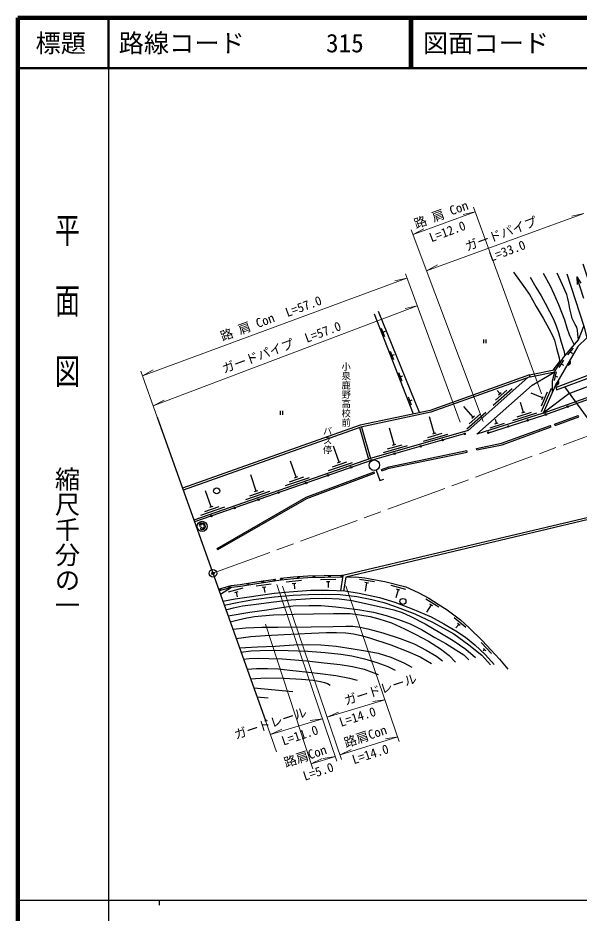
# Model space of a CAD drawing. Units: millimetres at full size, sheet at 1:1000; details may follow other scales. Extents: x 40000 to 680000, y 20000 to 380000.
# Drawn here: x 40000 to 151354, y 202409 to 380000 of the extents above; entities that cross this region are included whole.
import ezdxf
from ezdxf.enums import TextEntityAlignment as Align

# ---------------------------------------------------------------- set-up
doc = ezdxf.new("R2010")
doc.units = ezdxf.units.MM
doc.header["$LTSCALE"] = 1000
doc.header["$PDMODE"] = 32
doc.header["$PDSIZE"] = 500
doc.linetypes.add('CHAIN', pattern=[18.5, 12, -1.5, 3.5, -1.5])
for name, color, linetype, lineweight in [('M-BGD', 7, 'Continuous', 25), ('M-BMK', 2, 'CHAIN', 13), ('M-BMK-OTRS', 5, 'Continuous', 25), ('M-BMK-SRVR', 3, 'Continuous', 25), ('M-STR-HTXT', 7, 'Continuous', 13), ('M-TTL', 2, 'Continuous', 140), ('M-TTL-BAND', 7, 'Continuous', 25), ('M-TTL-LINE', 7, 'Continuous', 50)]:
    doc.layers.add(name, color=color, linetype=linetype, lineweight=lineweight)
for name, color, linetype in [('M-BMK-HTXT', 7, 'Continuous'), ('M-OTRS', 6, 'Continuous'), ('M-TTL-TXT', 7, 'Continuous')]:
    doc.layers.add(name, color=color, linetype=linetype)
doc.styles.add('@ＭＳ ゴシック', font='')
doc.styles.add('ＭＳ ゴシック', font='')
doc.styles.get('@ＭＳ ゴシック').set_extended_font_data('@MS Gothic')
doc.styles.get('ＭＳ ゴシック').set_extended_font_data('MS Gothic')

msp = doc.modelspace()

# ---------------------------------------------------------------- hatches: boundary and pattern name
at = {"layer": 'M-BGD'}
for points in [[(149485, 312011, -0.82183), (148986, 311154)], [(147172, 308039, -0.82183), (146673, 307183)], [(88452, 268151, -1), (88752, 268151, -0.41421), (88602, 268001, -0.41421)], [(90811, 268508, -1), (91111, 268508, -0.41421), (90961, 268358, -0.41421)], [(92126, 268705, -1), (92426, 268705, -0.41421), (92276, 268555, -0.41421)], [(95516, 269048, -1), (95816, 269048, -0.41421), (95666, 268898, -0.41421)], [(98590, 269180, -1), (98890, 269180, -0.41421), (98740, 269030, -0.41421)], [(101672, 269258, -1), (101972, 269258, -0.41421), (101822, 269108, -0.41421)], [(104107, 269298, -1), (104407, 269298, -0.41421), (104257, 269148, -0.41421)], [(79907, 266617, -1), (80207, 266617, -0.41421), (80057, 266467, -0.41421)], [(81784, 267113, -1), (82084, 267113, -0.41421), (81934, 266963, -0.41421)], [(85483, 267706, -1), (85783, 267706, -0.41421), (85633, 267556, -0.41421)]]:
    msp.add_hatch(color=256, dxfattribs=at).paths.add_polyline_path(points)

# ---------------------------------------------------------------- linework, layer by layer
for p, q in [((150916, 328605), (150992, 327107)), ((152299, 324323), (150916, 328605)), ((150916, 328605), (151731, 327345)), ((119705, 301697), (111540, 321725)), ((110664, 321308), (118457, 301431)), ((112084, 318456), (112723, 316826)), ((112404, 317641), (112928, 317846)), ((132360, 316228), (132360, 315445)), ((132827, 316228), (132827, 315445)), ((150172, 314483), (149048, 313141)), ((113883, 313867), (114522, 312238)), ((114203, 313052), (114727, 313258)), ((149610, 313812), (150041, 313450)), ((146235, 310139), (147510, 311823)), ((148264, 312117), (147334, 310634)), ((147799, 311375), (148276, 311077)), ((149485, 312011), (148986, 311154)), ((115545, 309631), (116183, 308001)), ((115864, 308816), (116388, 309021)), ((141524, 309196), (146757, 310243)), ((141631, 308810), (141524, 309196)), ((141631, 308810), (146537, 309791)), ((146820, 309762), (146396, 308064)), ((146608, 308913), (147153, 308777)), ((147172, 308039), (146673, 307183)), ((134335, 303144), (138070, 306468)), ((134783, 304145), (137024, 306139)), ((135604, 305478), (135069, 306079)), ((135343, 305245), (135865, 305711)), ((144080, 304598), (141860, 305557)), ((143898, 303043), (145087, 305797)), ((143914, 301946), (145897, 306536)), ((148431, 306806), (163930, 285665)), ((117418, 304852), (118057, 303223)), ((117737, 304037), (118261, 304243)), ((143941, 304277), (144218, 304919)), ((92042, 302052), (92042, 301269)), ((92509, 302052), (92509, 301269)), ((130351, 300802), (128458, 302929)), ((140340, 301746), (139731, 303677)), ((122607, 297603), (121686, 300850)), ((129082, 298468), (132816, 301792)), ((129529, 299469), (131770, 301463)), ((130089, 300569), (130612, 301035)), ((134978, 299581), (134747, 300313)), ((138227, 300135), (142995, 301640)), ((139045, 300865), (141906, 301768)), ((140007, 301641), (140674, 301851)), ((146485, 299434), (151176, 301137)), ((146588, 299152), (151279, 300855)), ((151279, 300855), (151176, 301137)), ((107796, 298710), (109553, 292456)), ((108179, 298825), (109931, 292588)), ((114676, 295354), (113755, 298601)), ((133683, 298701), (136544, 299604)), ((134644, 299476), (135312, 299687)), ((145782, 298848), (145680, 299130)), ((146588, 299152), (146485, 299434)), ((120479, 296064), (125289, 297428)), ((121318, 296770), (124204, 297588)), ((122301, 297517), (122975, 297708)), ((103725, 291855), (102614, 295042)), ((112517, 293806), (117327, 295170)), ((113356, 294511), (116242, 295330)), ((114339, 295258), (115013, 295449)), ((129142, 293873), (129081, 294166)), ((131043, 294290), (130983, 294583)), ((95185, 288879), (94075, 292066)), ((101660, 290182), (106382, 291828)), ((102456, 290936), (105289, 291924)), ((103394, 291740), (104055, 291970)), ((110767, 289698), (110662, 289979)), ((111070, 290264), (111792, 288212)), ((112241, 290154), (112144, 290438)), ((87305, 286133), (86194, 289320)), ((93121, 287207), (97842, 288852)), ((93917, 287961), (96750, 288948)), ((94855, 288764), (95516, 288995)), ((111792, 288212), (112631, 288508)), ((78361, 283017), (77250, 286204)), ((85240, 284461), (89962, 286106)), ((86036, 285215), (88869, 286202)), ((86974, 286018), (87635, 286248)), ((76319, 281352), (81041, 282997)), ((77115, 282106), (79948, 283093)), ((78053, 282910), (78714, 283140)), ((79661, 274510), (79511, 274770)), ((96242, 268365), (93255, 268087)), ((103055, 268578), (100055, 268530)), ((110744, 268117), (107786, 268618)), ((82401, 266978), (80184, 265638)), ((84621, 266864), (81721, 266098)), ((90236, 267693), (87270, 267240)), ((89167, 267074), (88475, 266969)), ((88821, 267022), (88975, 266011)), ((95139, 267810), (94442, 267745)), ((94790, 267778), (94884, 266765)), ((101912, 268109), (101212, 268098)), ((101562, 268104), (101580, 266979)), ((109535, 267866), (108845, 267982)), ((109190, 267924), (108909, 266260)), ((116998, 266627), (114093, 267378)), ((115433, 266567), (115011, 264933)), ((115772, 266479), (115094, 266654)), ((83624, 266135), (82947, 265957)), ((83286, 266046), (83517, 265171)), ((123515, 263120), (120973, 264714)), ((122005, 263536), (121108, 262107)), ((122301, 263350), (121708, 263722)), ((128909, 259063), (126590, 260966)), ((127464, 259667), (126905, 258985)), ((127734, 259445), (127193, 259889)), ((133946, 253877), (131893, 256064)), ((132591, 254663), (132351, 254437)), ((132831, 254407), (132352, 254918)), ((86805, 247094), (94570, 246349)), ((87436, 245326), (89661, 245081))]:
    msp.add_line(p, q, dxfattribs=at)
for points in [[(152067, 331197), (155065, 322328), (157388, 317557), (155798, 312886), (153731, 309291), (146775, 306692)], [(138318, 329583), (140378, 326697), (141506, 325156), (142112, 324078), (142854, 322744), (144192, 320409), (145323, 318411), (146171, 316864), (146462, 316052), (146862, 314490), (147379, 312587), (147561, 311525)], [(141630, 328570), (142794, 326553), (143800, 324845), (144635, 323397), (145512, 321785), (146269, 320233), (146818, 318883), (147249, 317592), (147824, 315694), (148294, 313998), (148522, 312950)], [(150405, 315194), (149867, 316265), (149462, 317104), (149011, 318456), (148492, 320055), (147911, 321579), (147325, 323094), (146399, 325227), (145679, 326767), (144281, 329318)], [(148912, 329227), (152320, 318836), (152880, 316500), (151102, 314787), (146648, 307139), (146902, 306245), (153703, 308742)], [(151205, 316137), (151129, 317260), (151026, 318067), (150882, 318631), (150586, 319177), (150257, 319834), (150007, 320387), (149837, 320938), (149508, 322315), (149311, 323466), (149125, 324367), (148891, 325143), (148620, 325886), (147787, 327653), (146990, 329365)], [(146092, 305852), (146086, 307987), (146580, 309961), (148255, 312631), (150023, 314742), (151205, 316137), (152320, 318836)], [(160254, 313411), (159504, 309331), (149330, 305437), (144238, 301561), (165181, 309076)], [(141524, 309196), (121807, 302147), (107923, 299180), (72660, 286712)], [(146648, 307139), (144238, 301561), (131063, 297402), (142012, 307162), (146537, 309791)], [(141631, 308810), (121917, 301761), (108032, 298794), (72794, 286335)], [(141207, 308658), (129364, 298117), (110185, 292677), (74918, 280387)], [(133164, 297645), (144366, 301182), (164322, 308342)], [(130983, 294583), (135977, 295612), (145680, 299130)], [(131043, 294290), (136059, 295323), (145782, 298848)], [(128803, 297542), (110306, 292295), (75052, 280011)], [(112144, 290438), (113607, 290938), (129081, 294166)], [(112241, 290154), (113687, 290648), (129142, 293873)], [(79511, 274770), (97224, 284952), (110662, 289979)], [(79661, 274510), (97352, 284679), (110767, 289698)], [(164999, 283688), (104488, 269360), (104024, 266373)], [(165163, 283315), (105052, 269083), (104626, 266342)], [(79803, 266704), (82321, 267371), (84082, 267626), (87359, 268114), (91108, 268682)], [(104440, 269050), (100809, 268992), (97521, 268894), (94751, 268751), (92261, 268454), (90430, 268174), (87418, 267718), (84140, 267231), (82401, 266978), (79938, 266326)], [(92081, 268831), (94717, 269149), (97505, 269294), (100800, 269392), (104434, 269450)], [(105052, 269083), (106992, 269092), (108812, 268901), (110924, 268544), (112776, 268183), (116963, 267101), (119441, 265995), (121553, 264882), (123413, 263715), (125187, 262548), (127806, 260567), (129531, 259020), (132159, 256439), (133821, 254668), (135564, 252766), (137202, 250772)], [(80659, 264307), (83136, 264734), (85900, 265164), (88162, 265499), (90830, 265846), (93809, 266145), (98148, 266481), (101646, 266498), (104858, 266329), (107717, 265909), (111733, 265047), (114772, 264068), (118217, 262751), (121981, 261172), (124535, 259805), (126891, 258423), (128841, 257147), (130688, 255637), (132794, 253669), (134488, 251748)], [(80937, 263527), (83829, 264106), (86722, 264599), (90903, 265138), (94594, 265474), (97671, 265613), (100392, 265712), (103942, 265582), (107237, 265193), (110241, 264623), (112605, 264039), (114705, 263275), (118763, 261747), (122281, 260145), (126483, 257821), (129493, 255653), (132033, 253563), (133753, 251629)], [(81282, 262563), (82758, 262992), (84580, 263382), (87282, 263708), (90763, 264160), (94232, 264587), (97999, 264818), (101040, 264882), (103728, 264743), (106340, 264390), (110147, 263536), (112859, 262991), (114620, 262573), (116257, 262048), (117839, 261319), (120839, 259773), (123724, 258047), (126360, 256481), (128871, 254772), (130767, 253147)], [(81714, 261351), (86005, 262086), (89361, 262584), (92331, 263012), (94636, 263344), (97797, 263416), (100149, 263404), (103060, 263178), (107425, 262648), (110566, 262087), (113065, 261460), (115523, 260672), (117822, 259817), (120096, 258687), (122754, 257112), (124920, 255883), (126923, 254650), (128494, 253619), (129470, 252637)], [(82130, 260188), (83684, 260561), (85457, 260959), (86944, 261218), (88381, 261386), (90705, 261564), (92979, 261653), (94845, 261723), (98669, 261797), (102602, 261847), (104468, 261867), (105941, 261812), (107876, 261595), (109881, 261247), (111596, 260789), (114134, 259993), (116699, 258789), (118977, 257681), (121479, 256326), (123851, 254846), (125577, 253501), (126820, 252222)], [(82657, 258712), (85202, 259006), (88402, 259119), (91603, 259129), (98177, 259168), (102556, 259288), (105090, 259354), (106487, 259299), (107888, 259122), (109445, 258796), (112395, 258024), (115823, 256914), (118622, 255802), (121022, 254548), (123042, 253364), (124281, 252465)], [(83302, 256904), (86238, 257302), (89077, 257464), (92849, 257649), (98242, 257942), (101179, 258064), (103219, 258091), (105041, 258037), (106616, 257808), (108079, 257467), (109747, 256999), (114019, 255614), (117351, 254312), (119846, 253230), (122067, 251942)], [(83974, 255024), (87518, 255212), (91046, 255360), (94727, 255631), (97741, 255709), (100134, 255631), (103181, 255351), (106524, 254859), (109003, 254438), (111466, 253942), (114006, 253156), (116596, 252048), (118158, 251212)], [(84267, 254201), (86255, 254419), (88096, 254516), (91207, 254573), (93615, 254516), (97519, 254344), (100999, 254097), (104067, 253766), (106233, 253451), (108797, 252852), (111232, 252143), (113376, 251360), (114877, 250628)], [(84766, 252803), (85906, 252938), (87825, 253003), (89762, 252944), (92423, 252853), (94936, 252634), (97330, 252433), (100756, 252083), (103944, 251717), (106401, 251316), (108704, 250781), (111481, 249739)], [(85493, 250768), (87339, 250918), (89508, 250960), (91695, 250841), (93950, 250628), (97674, 250207), (100003, 249967), (103076, 249535), (105798, 248994), (107346, 248641)], [(86171, 248868), (89222, 249055), (92860, 249020), (96280, 248846), (98581, 248623), (100060, 248386), (100860, 248187), (101435, 247974), (101967, 247612)]]:
    msp.add_lwpolyline(points, dxfattribs=at)
for centre, radius in [((149103, 302882), 150), ((141132, 300161), 150), ((144757, 301322), 150), ((137305, 298953), 150), ((128622, 297490), 150), ((133360, 297707), 150), ((119928, 295024), 150), ((124278, 296258), 150), ((114760, 293558), 150), ((110721, 291254), 1050), ((110117, 292229), 150), ((106134, 290841), 150), ((97202, 287729), 150), ((101543, 289242), 150), ((79443, 286175), 600), ((91764, 285834), 150), ((87737, 284431), 150), ((83004, 282782), 150), ((78400, 281177), 150), ((76553, 279129), 1000), ((88602, 268151), 150), ((90961, 268508), 150), ((92276, 268705), 150), ((95666, 269048), 150), ((98740, 269180), 150), ((101822, 269258), 150), ((104257, 269298), 150), ((80057, 266617), 150), ((81934, 267113), 150), ((85633, 267706), 150), ((116392, 264231), 600)]:
    msp.add_circle(centre, radius, dxfattribs=at)
for centre, radius, start, end in [((149151, 311632), 505, 250.95449, 48.61268), ((146838, 307660), 505, 250.95449, 48.61268), ((76166, 279363), 200, 138.24669, 45.3628), ((76553, 279129), 650, 254.60064, 145.58845), ((76409, 278700), 200, 354.82629, 261.9424), ((76553, 279129), 450, 276.97091, 123.21818)]:
    msp.add_arc(centre, radius, start, end, dxfattribs=at)
at = {"layer": 'M-BMK'}
msp.add_lwpolyline([(78692, 269817), (172512, 304183)], dxfattribs=at)
at = {"layer": 'M-BMK-OTRS'}
msp.add_line((67634, 300787), (89184, 240430), dxfattribs=at)
at = {"layer": 'M-BMK-SRVR'}
msp.add_circle((78692, 269817), 750, dxfattribs=at)
at = {"layer": 'M-OTRS'}
msp.add_point((78692, 269817), dxfattribs=at)
at = {"layer": 'M-STR-HTXT'}
for p, q in [((118408, 337013), (130741, 341511)), ((121098, 329840), (152302, 341201)), ((130741, 341511), (128340, 340999)), ((143894, 305445), (130397, 342450)), ((152302, 341201), (149901, 340690)), ((132318, 299918), (118057, 337949)), ((118408, 337013), (120575, 338167)), ((121098, 329840), (123265, 330993)), ((127759, 299780), (116891, 329221)), ((64702, 308999), (117202, 328379)), ((117202, 328379), (114803, 327858)), ((119234, 322872), (66840, 303010)), ((119234, 322872), (116840, 322330)), ((64366, 309941), (67634, 300787)), ((64702, 308999), (66864, 310162)), ((66840, 303010), (68992, 304192)), ((103308, 232556), (91399, 267585)), ((92473, 267247), (104238, 232848)), ((115684, 236437), (105062, 267324)), ((89111, 259745), (98496, 231046)), ((101361, 241259), (112826, 244747)), ((112826, 244747), (110401, 244366)), ((101361, 241259), (103588, 242293)), ((91343, 234383), (89184, 240430)), ((90110, 237836), (100444, 240980)), ((100444, 240980), (98019, 240599)), ((90110, 237836), (92337, 238871)), ((103914, 233794), (115357, 237383)), ((115357, 237383), (112935, 236981)), ((103914, 233794), (106132, 234848)), ((98185, 231997), (102986, 233503)), ((98185, 231997), (100402, 233051)), ((102986, 233503), (100564, 233101))]:
    msp.add_line(p, q, dxfattribs=at)
at = {"layer": 'M-TTL'}
for p, q in [((40000, 380000), (40000, 20000)), ((680000, 380000), (40000, 380000))]:
    msp.add_line(p, q, dxfattribs=at)
at = {"layer": 'M-TTL-BAND'}
for p, q in [((58000, 370000), (58000, 20000)), ((40000, 205000), (579000, 205000)), ((68000, 205000), (68000, 204000))]:
    msp.add_line(p, q, dxfattribs=at)
at = {"layer": 'M-TTL-LINE'}
for p, q in [((58000, 380000), (58000, 370000)), ((117750, 380000), (117750, 370000)), ((118250, 380000), (118250, 370000)), ((40000, 370000), (680000, 370000))]:
    msp.add_line(p, q, dxfattribs=at)

# ---------------------------------------------------------------- texts
at = {"layer": 'M-BMK-HTXT', "style": '@ＭＳ ゴシック'}
for s, p in [('小泉鹿野高校前', (105092, 311771)), ('バス停', (101403, 298959))]:
    msp.add_text(s, height=1320, rotation=270, dxfattribs=at).set_placement(p, align=Align.MIDDLE_LEFT)
at = {"layer": 'M-STR-HTXT', "style": 'ＭＳ ゴシック'}
for s, rotation, p in [('路 肩 Con', 20.261, (124465, 339627)), ('L=12.0', 20.261, (125729, 336256)), ('ガードパイプ', 20.261, (136343, 335795)), ('L=33.0', 20.261, (137607, 332424)), ('路 肩 Con\u3000L=57.0', 20.261, (90720, 319032)), ('ガードパイプ\u3000L=57.0', 20.261, (92805, 313284)), ('ガードレール', 17.815, (112363, 245399)), ('ガードレール', 18.272, (90547, 238674)), ('L=14.0', 17.815, (107840, 239960)), ('L=11.0', 18.272, (96407, 236282)), ('路肩Con', 18.272, (109397, 236096)), ('路肩Con', 18.272, (97468, 232160)), ('L=14.0', 17.815, (110382, 232546)), ('L=5.0', 18.272, (100061, 229105))]:
    msp.add_text(s, height=1833, rotation=rotation, dxfattribs=at).set_placement(p, align=Align.BOTTOM_CENTER)
at = {"layer": 'M-TTL-BAND', "style": '@ＭＳ ゴシック', "width": 1.4}
msp.add_text('平  面  図', height=3666, rotation=270, dxfattribs=at).set_placement((49777, 306475), align=Align.MIDDLE_RIGHT)
at = {"layer": 'M-TTL-BAND', "style": '@ＭＳ ゴシック'}
msp.add_text('縮尺千分の一', height=3666, rotation=270, dxfattribs=at).set_placement((49777, 261030), align=Align.MIDDLE_RIGHT)
at = {"layer": 'M-TTL-TXT', "style": 'ＭＳ ゴシック'}
msp.add_text('標題', height=3666, dxfattribs=at).set_placement((48500, 375000), align=Align.MIDDLE_CENTER)
for s, p in [('路線コード', (60000, 375000)), ('315', (101142, 375000)), ('図面コード', (120380, 375000))]:
    msp.add_text(s, height=3666, dxfattribs=at).set_placement(p, align=Align.MIDDLE_LEFT)

doc.saveas('drawing.dxf')
